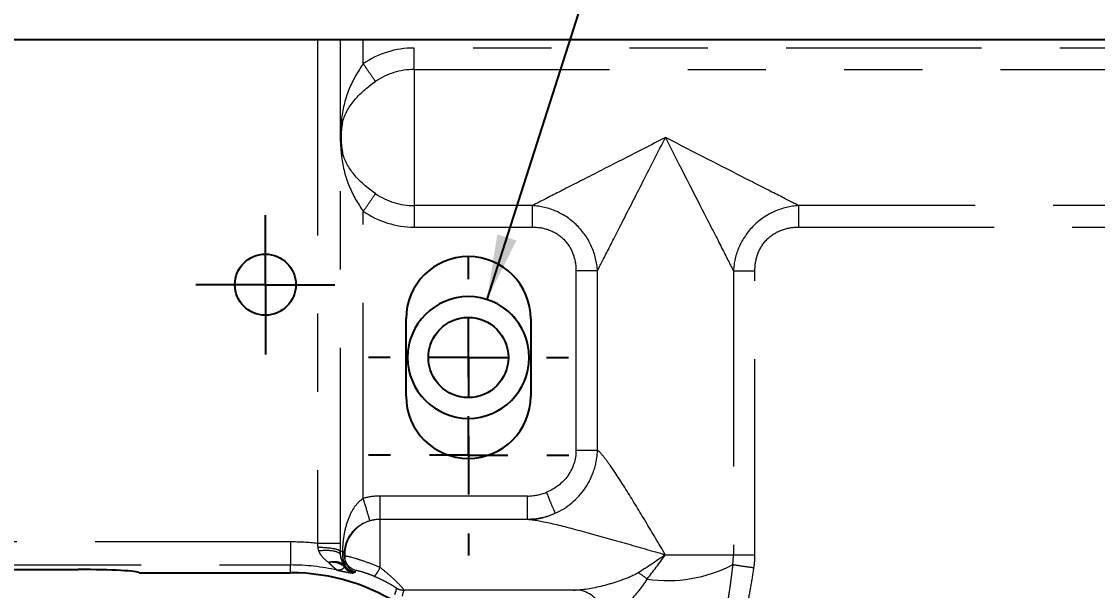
# Model space of a CAD drawing. Header units: inches. Extents: x 0.2 to 16.8, y 0.2 to 10.8.
# Drawn here: x 5.72 to 7.095, y 6.629 to 7.356 of the extents above; entities that cross this region are included whole.
import ezdxf

# ---------------------------------------------------------------- set-up
doc = ezdxf.new("R2010")
doc.units = ezdxf.units.IN
doc.header["$MEASUREMENT"] = 0
doc.linetypes.add('PHANTOM', pattern=[0.5, 0.25, -0.05, 0.05, -0.05, 0.05, -0.05])
doc.layers.add('FORMAT', color=7, linetype='Continuous')
doc.styles.add('SLDTEXTSTYLE0', font='TXT', dxfattribs={"width": 0.75})
doc.dimstyles.new('SLDDIMSTYLE1', dxfattribs={"dimtxt": 0.083333, "dimasz": 0.083333, "dimexe": 0, "dimexo": 0.0625, "dimgap": 0.020833, "dimtad": 0, "dimtih": 1, "dimtoh": 1, "dimdec": 4, "dimlfac": 2, "dimrnd": 1e-09, "dimzin": 4, "dimdsep": 46, "dimtxsty": 'SLDTEXTSTYLE0', "dimsah": 1, "dimcen": 0, "dimadec": 0, "dimazin": 1, "dimtol": 1, "dimtp": 0.0015, "dimtm": 0.0015, "dimtfac": 1, "dimtdec": 4, "dimtofl": 0, "dimtmove": 0, "dimatfit": 3, "dimfxl": 1, "dimfrac": 2, "dimtolj": 1, "dimarcsym": 0})
doc.dimstyles.new('SLDDIMSTYLE3', dxfattribs={"dimtxt": 0.083333, "dimasz": 0.083333, "dimexe": 0, "dimexo": 0.0625, "dimgap": 0.020833, "dimtad": 0, "dimtih": 1, "dimtoh": 1, "dimdec": 3, "dimlfac": 2, "dimrnd": 1e-09, "dimzin": 12, "dimdsep": 46, "dimtxsty": 'SLDTEXTSTYLE0', "dimsah": 1, "dimcen": 0, "dimadec": 0, "dimazin": 3, "dimtfac": 1, "dimtdec": 3, "dimtofl": 0, "dimtmove": 0, "dimatfit": 3, "dimfxl": 1, "dimfrac": 2, "dimtolj": 1, "dimtzin": 12, "dimarcsym": 0})
doc.dimstyles.new('SLDDIMSTYLE4', dxfattribs={"dimtxt": 0.083333, "dimasz": 0.083333, "dimexe": 0, "dimexo": 0.0625, "dimgap": 0.020833, "dimtad": 0, "dimtih": 1, "dimtoh": 1, "dimdec": 3, "dimlfac": 2, "dimrnd": 1e-09, "dimzin": 12, "dimdsep": 46, "dimtxsty": 'SLDTEXTSTYLE0', "dimsah": 1, "dimcen": 0, "dimadec": 0, "dimazin": 3, "dimtol": 1, "dimtp": 0.001, "dimtm": 0.001, "dimtfac": 1, "dimtdec": 3, "dimtofl": 0, "dimtmove": 0, "dimatfit": 3, "dimfxl": 1, "dimfrac": 2, "dimtolj": 1, "dimarcsym": 0})
doc.dimstyles.new('SLDDIMSTYLE6', dxfattribs={"dimtxt": 0.083333, "dimasz": 0.083333, "dimexe": 0, "dimexo": 0.0625, "dimgap": 0.020833, "dimtad": 2, "dimdec": 3, "dimlfac": 2, "dimrnd": 1e-09, "dimzin": 12, "dimdsep": 46, "dimtxsty": 'SLDTEXTSTYLE0', "dimsah": 1, "dimcen": 0.09, "dimadec": 0, "dimazin": 3, "dimtol": 1, "dimtp": 0.002, "dimtm": 0.002, "dimtfac": 1, "dimtdec": 3, "dimtofl": 0, "dimtmove": 0, "dimatfit": 3, "dimfxl": 1, "dimfrac": 2, "dimtolj": 1, "dimarcsym": 0})
doc.dimstyles.new('SLDDIMSTYLE9', dxfattribs={"dimtxt": 0.083333, "dimasz": 0.083333, "dimexe": 0, "dimexo": 0.0625, "dimgap": 0.020833, "dimtad": 2, "dimdec": 3, "dimlfac": 2, "dimrnd": 1e-09, "dimzin": 4, "dimdsep": 46, "dimtxsty": 'SLDTEXTSTYLE0', "dimsah": 1, "dimcen": 0.09, "dimadec": 0, "dimazin": 1, "dimtol": 1, "dimtp": 0.002, "dimtm": 0.002, "dimtfac": 1, "dimtdec": 3, "dimtofl": 0, "dimtmove": 0, "dimatfit": 3, "dimfxl": 1, "dimfrac": 2, "dimtolj": 1, "dimarcsym": 0})

# ---------------------------------------------------------------- blocks, each defined once
blk = doc.blocks.new('_D_1')
at = {"layer": 'FORMAT'}
for p, q in [((5.6101, 6.8232), (5.6101, 5.5108)), ((5.6101, 5.5108), (5.8601, 5.5108))]:
    blk.add_line(p, q, dxfattribs=at)
blk.add_solid([(5.6101, 6.8232), (5.5973, 6.7399), (5.6229, 6.7399)], dxfattribs=at)
at = {"layer": 'FORMAT', "attachment_point": 1, "style": 'SLDTEXTSTYLE0'}
for s, insert, char_height in [('%%c', (5.8601, 5.552), 0.08333), ('.1560', (5.9859, 5.552), 0.08333), ('±.0015 THRU', (6.2629, 5.552), 0.083333)]:
    blk.add_mtext(s, dxfattribs=dict(at, insert=insert, char_height=char_height))
blk = doc.blocks.new('_D_3')
at = {"layer": 'FORMAT'}
for p, q in [((6.3148, 7.0007), (6.4776, 7.5083)), ((6.4776, 7.5083), (6.7276, 7.5083))]:
    blk.add_line(p, q, dxfattribs=at)
blk.add_arc((6.291, 6.9267), 0.0778, 39.4738, 57.2574, dxfattribs=at)
blk.add_solid([(6.3148, 7.0007), (6.3524, 7.0762), (6.328, 7.084)], dxfattribs=at)
at = {"layer": 'FORMAT', "char_height": 0.08333, "attachment_point": 1, "style": 'SLDTEXTSTYLE0'}
for s, insert in [('%%c', (6.7276, 7.5495)), ('.311', (6.8533, 7.5495))]:
    blk.add_mtext(s, dxfattribs=dict(at, insert=insert))
blk = doc.blocks.new('_D_4')
at = {"layer": 'FORMAT'}
for p, q in [((5.0975, 7.0538), (5.3861, 7.5083)), ((5.3861, 7.5083), (5.6361, 7.5083))]:
    blk.add_line(p, q, dxfattribs=at)
blk.add_solid([(5.0975, 7.0538), (5.153, 7.1173), (5.1313, 7.131)], dxfattribs=at)
at = {"layer": 'FORMAT', "char_height": 0.08333, "attachment_point": 1, "style": 'SLDTEXTSTYLE0'}
for s, insert in [('%%c', (5.6361, 7.5495)), ('.376', (5.7618, 7.5495)), ('±.001', (5.9773, 7.5495))]:
    blk.add_mtext(s, dxfattribs=dict(at, insert=insert))
blk = doc.blocks.new('_D_6')
at = {"layer": 'FORMAT'}
for p, q in [((5.0471, 7.1684), (5.0471, 7.7512)), ((7.8333, 7.3741), (7.8333, 7.7512)), ((7.8333, 7.7012), (5.0471, 7.7012))]:
    blk.add_line(p, q, dxfattribs=at)
for points in [[(5.0471, 7.7012), (5.1304, 7.6884), (5.1304, 7.714)], [(7.8333, 7.7012), (7.75, 7.714), (7.75, 7.6884)]]:
    blk.add_solid(points, dxfattribs=at)
at = {"layer": 'FORMAT', "char_height": 0.08333, "attachment_point": 1, "style": 'SLDTEXTSTYLE0'}
for s, insert in [('5.572', (6.0569, 7.8086)), ('±.002', (6.3339, 7.8086))]:
    blk.add_mtext(s, dxfattribs=dict(at, insert=insert))
blk = doc.blocks.new('_D_7')
at = {"layer": 'FORMAT'}
for p, q in [((4.6453, 7.4179), (4.6453, 7.9649)), ((7.8333, 7.3741), (7.8333, 7.9649)), ((4.6453, 7.9149), (7.8333, 7.9149))]:
    blk.add_line(p, q, dxfattribs=at)
for points in [[(4.6453, 7.9149), (4.7287, 7.9021), (4.7287, 7.9277)], [(7.8333, 7.9149), (7.75, 7.9277), (7.75, 7.9021)]]:
    blk.add_solid(points, dxfattribs=at)
at = {"layer": 'FORMAT', "char_height": 0.08333, "attachment_point": 1, "style": 'SLDTEXTSTYLE0'}
for s, insert in [('6.376', (5.1687, 8.0223)), ('±.002', (5.4457, 8.0223))]:
    blk.add_mtext(s, dxfattribs=dict(at, insert=insert))
blk = doc.blocks.new('_D_10')
at = {"layer": 'FORMAT'}
for p, q in [((4.3333, 8.0402), (4.3333, 8.1624)), ((7.8333, 7.3741), (7.8333, 8.1624)), ((7.8333, 8.1124), (4.3333, 8.1124))]:
    blk.add_line(p, q, dxfattribs=at)
for points in [[(4.3333, 8.1124), (4.4167, 8.0996), (4.4167, 8.1252)], [(7.8333, 8.1124), (7.75, 8.1252), (7.75, 8.0996)]]:
    blk.add_solid(points, dxfattribs=at)
at = {"layer": 'FORMAT', "char_height": 0.08333, "attachment_point": 1, "style": 'SLDTEXTSTYLE0'}
for s, insert in [('7.000', (6.218, 8.2198)), ('±.002', (6.495, 8.2198))]:
    blk.add_mtext(s, dxfattribs=dict(at, insert=insert))
blk = doc.blocks.new('SW_CENTERMARKSYMBOL_1')
at = {"layer": 'FORMAT', "color": 0}
for p, q in [((0, 0.1), (0, 0.128)), ((0, 0), (0, 0.05)), ((-0.1, 0), (-0.128, 0)), ((0, 0), (-0.05, 0)), ((0, 0), (0, -0.05)), ((0, 0), (0.05, 0)), ((0.1, 0), (0.128, 0)), ((0, -0.1), (0, -0.128))]:
    blk.add_line(p, q, dxfattribs=at)
blk = doc.blocks.new('SW_CENTERMARKSYMBOL_5')
at = {"layer": 'FORMAT', "color": 0}
for p, q in [((0, 0.05), (0, 0.089)), ((0, 0), (0, 0.05)), ((-0.05, 0), (-0.089, 0)), ((0, 0), (-0.05, 0)), ((0, 0), (0, -0.05)), ((0, 0), (0.05, 0)), ((0.05, 0), (0.089, 0)), ((0, -0.05), (0, -0.089))]:
    blk.add_line(p, q, dxfattribs=at)
blk = doc.blocks.new('SW_CENTERMARKSYMBOL_7')
at = {"layer": 'FORMAT', "color": 0}
for p, q in [((0, 0.1), (0, 0.1278)), ((0, 0), (0, 0.05)), ((-0.1, 0), (-0.1278, 0)), ((0, 0), (-0.05, 0)), ((0, 0), (0, -0.05)), ((0, 0), (0.05, 0)), ((0.1, 0), (0.1278, 0)), ((0, -0.1), (0, -0.1278))]:
    blk.add_line(p, q, dxfattribs=at)

msp = doc.modelspace()

# ---------------------------------------------------------------- linework, layer by layer
at = {"color": 7, "linetype": 'Continuous', "lineweight": 25}
for p, q in [((6.09792, 7.332699), (4.711166, 7.332699)), ((6.127273, 7.332699), (6.09792, 7.332699)), ((6.156627, 7.332699), (6.127273, 7.332699)), ((7.686211, 7.332699), (6.156627, 7.332699)), ((6.211284, 6.877482), (6.211284, 6.975907)), ((6.370733, 6.975907), (6.370733, 6.877482)), ((6.132775, 6.676572), (6.132775, 6.674639)), ((6.132775, 6.674639), (6.132775, 6.67267)), ((5.622701, 6.655708), (5.792189, 6.655708)), ((5.86993, 6.651714), (5.869945, 6.651673)), ((5.869945, 6.651673), (6.063646, 6.651673)), ((6.063646, 6.651673), (6.063646, 6.651714))]:
    msp.add_line(p, q, dxfattribs=at)
at = {"color": 8, "linetype": 'PHANTOM', "lineweight": 18}
for p, q in [((6.09792, 7.332699), (6.09792, 6.689078)), ((6.127273, 7.207699), (6.127273, 7.332699)), ((6.156627, 7.301919), (6.156627, 7.332699)), ((6.221507, 7.294641), (6.221507, 7.322097)), ((7.697155, 7.322097), (6.221507, 7.322097)), ((6.221507, 7.294641), (6.221507, 7.120756)), ((6.221507, 7.294641), (7.697155, 7.294641)), ((6.127273, 6.689078), (6.127273, 7.207699)), ((6.156627, 6.746562), (6.156627, 7.113478)), ((6.372753, 7.120756), (6.221507, 7.120756)), ((6.221507, 7.120756), (6.221507, 7.093301)), ((7.688969, 7.120756), (6.713201, 7.120756)), ((6.221507, 7.093301), (6.372753, 7.093301)), ((6.713201, 7.093301), (7.688969, 7.093301)), ((6.428579, 7.037475), (6.428579, 6.808116)), ((6.456034, 6.808115), (6.456034, 7.037475)), ((6.629919, 7.037475), (6.629919, 6.674639)), ((6.657375, 6.674639), (6.657375, 7.037475)), ((6.366425, 6.7497), (6.178051, 6.7497)), ((6.178051, 6.719853), (6.178051, 6.720213)), ((6.178051, 6.720213), (6.366425, 6.720213)), ((6.178051, 6.658348), (6.178051, 6.719853)), ((6.368453, 6.719853), (6.178051, 6.719853)), ((6.063646, 6.691053), (5.622701, 6.691053)), ((6.063646, 6.691053), (6.063646, 6.661566)), ((6.127231, 6.679095), (6.129959, 6.679095)), ((6.129937, 6.677833), (6.129937, 6.675882)), ((6.542977, 6.674639), (6.629919, 6.674639)), ((6.629919, 6.674639), (6.657375, 6.674639)), ((5.622701, 6.661566), (6.063646, 6.661566)), ((6.063646, 6.651714), (6.063646, 6.661566)), ((5.86993, 6.651714), (6.063646, 6.651714)), ((6.146518, 6.652621), (6.146555, 6.654746)), ((6.430074, 6.629426), (6.208697, 6.629426))]:
    msp.add_line(p, q, dxfattribs=at)
at = {"color": 8, "linetype": 'PHANTOM', "lineweight": 18, "flags": 128}
for points in [[(6.132821, 6.672603), (6.132825, 6.671363), (6.132829, 6.670387)], [(6.199016, 6.631975), (6.197634, 6.627083), (6.196539, 6.623241)], [(6.206666, 6.621767), (6.207807, 6.626056), (6.208697, 6.629426)]]:
    msp.add_lwpolyline(points, dxfattribs=at)
at = {"color": 7, "linetype": 'Continuous', "lineweight": 25}
for centre, radius in [((6.031363, 7.019707), 0.039), ((6.291008, 6.926695), 0.051181)]:
    msp.add_circle(centre, radius, dxfattribs=at)
at = {"color": 8, "linetype": 'PHANTOM', "lineweight": 18}
for centre, radius, start, end in [((6.221507, 7.207699), 0.114398, 90, 124.551059), ((6.221507, 7.207699), 0.086942, 90, 124.551059), ((6.22176, 7.207699), 0.093629, 168.55329, 191.44671), ((6.221507, 7.207699), 0.086942, 235.448941, 270), ((6.221507, 7.207699), 0.114398, 235.448941, 270), ((6.17802, 6.674608), 0.045245, 89.960739, 179.960685), ((6.381959, 6.801874), 0.083125, 259.229173, 260.649309), ((6.063646, 6.392738), 0.298315, 83.402665, 90), ((6.177927, 6.674639), 0.045152, 180, 182.584152), ((6.542977, 6.674639), 0.086942, 351.717752, 0), ((6.542977, 6.674639), 0.114398, 351.717752, 0), ((6.063646, 6.392738), 0.268828, 77.23121, 90), ((6.109159, 6.643503), 0.028776, 33.548181, 37.189538), ((6.108541, 6.646586), 0.02858, 30.439965, 34.409654), ((6.546144, 6.819962), 0.178277, 261.423312, 297.699191), ((6.063646, 6.392738), 0.258976, 314.707729, 90), ((6.118353, 6.671734), 0.032613, 321.292719, 322.956609), ((6.463762, 6.204672), 0.426088, 94.534743, 95.157362)]:
    msp.add_arc(centre, radius, start, end, dxfattribs=at)
at = {"color": 7, "linetype": 'Continuous', "lineweight": 25}
for centre, radius, start, end in [((6.291008, 6.975907), 0.079724, 0, 180), ((6.291008, 6.926695), 0.077756, 90, 0), ((6.291008, 6.926695), 0.077756, 0, 90), ((6.291008, 6.877482), 0.079724, 180, 0), ((6.063646, 6.392738), 0.258935, 314.698683, 90)]:
    msp.add_arc(centre, radius, start, end, dxfattribs=at)
at = {"color": 8, "linetype": 'PHANTOM', "lineweight": 18}
for centre, major_axis, ratio, start_param, end_param in [((6.175351, 6.693279), (0.064226, 0.009484), 0.86598193, 1.40190143, 1.73697102), ((6.369424, 6.798263), (0.055038, 0.010315), 0.86222195, 4.49835936, 4.949484), ((6.146244, 6.679587), (0.002049, 0.024596), 0.65773176, 1.64550748, 1.69678838), ((6.152631, 6.679751), (0.003695, 0.029835), 0.65389522, 1.70686585, 1.75800694), ((6.145113, 6.666258), (-0.011195, 0.012301), 0.87614317, 1.34790488, 2.14974766), ((6.146703, 6.666256), (0.013754, -0.010416), 0.85791973, 4.31509103, 5.11077226)]:
    msp.add_ellipse(centre, major_axis=major_axis, ratio=ratio, start_param=start_param, end_param=end_param, dxfattribs=at)
at = {"color": 7, "linetype": 'Continuous', "lineweight": 25}
msp.add_ellipse((5.792189, 6.651633), major_axis=(0.077756, 0), ratio=0.05240778, start_param=0.01987572, end_param=1.57079633, dxfattribs=at)
at = {"color": 8, "linetype": 'PHANTOM', "lineweight": 18}
for points, knots in [([(6.156627, 7.301919), (6.149704, 7.292384), (6.143376, 7.281397), (6.133813, 7.258259), (6.130498, 7.245934), (6.128861, 7.232148)], [0, 0, 0, 0, 0.5, 0.5, 1, 1, 1, 1]), ([(6.129993, 7.22628), (6.132481, 7.236758), (6.137521, 7.246125), (6.152056, 7.263709), (6.161675, 7.27206), (6.172198, 7.279306)], [0, 0, 0, 0, 0.5, 0.5, 1, 1, 1, 1]), ([(6.128861, 7.232148), (6.128399, 7.228257), (6.128033, 7.224301), (6.127625, 7.218381), (6.12751, 7.21644), (6.127382, 7.213343), (6.127346, 7.212275), (6.127292, 7.210028), (6.127274, 7.208858), (6.127275, 7.207699)], [0, 0, 0, 0, 0.5, 0.5, 0.75, 0.75, 0.875, 0.875, 1, 1, 1, 1]), ([(6.129993, 7.189117), (6.129626, 7.190596), (6.129298, 7.192105), (6.128707, 7.195089), (6.128444, 7.196552), (6.127994, 7.199527), (6.127808, 7.201041), (6.127595, 7.203437), (6.127536, 7.204257), (6.127442, 7.205952), (6.127377, 7.207697), (6.12744, 7.209475), (6.127534, 7.211181), (6.127595, 7.211993), (6.127812, 7.214346), (6.128002, 7.215821), (6.128671, 7.220318), (6.129259, 7.223324), (6.129993, 7.22628)], [0, 0, 0, 0, 0.125, 0.125, 0.25, 0.25, 0.375, 0.375, 0.4375, 0.4375, 0.5, 0.5625, 0.5625, 0.625, 0.625, 0.75, 0.75, 1, 1, 1, 1]), ([(6.127275, 7.207699), (6.127275, 7.20654), (6.127293, 7.205393), (6.127348, 7.203164), (6.127383, 7.202085), (6.127509, 7.198933), (6.127621, 7.196943), (6.127896, 7.19303), (6.128058, 7.191104), (6.128424, 7.187179), (6.12863, 7.185194), (6.128861, 7.18325)], [0, 0, 0, 0, 0.125, 0.125, 0.25, 0.25, 0.5, 0.5, 0.75, 0.75, 1, 1, 1, 1]), ([(6.542977, 7.207699), (6.524762, 7.198396), (6.506548, 7.189093), (6.471731, 7.17131), (6.455138, 7.162835), (6.425003, 7.147444), (6.411478, 7.140536), (6.388716, 7.12891), (6.379456, 7.12418), (6.372753, 7.120756)], [0, 0, 0, 0, 0.25, 0.25, 0.5, 0.5, 0.75, 0.75, 1, 1, 1, 1]), ([(6.456034, 7.037475), (6.459458, 7.044178), (6.464188, 7.053438), (6.475814, 7.0762), (6.482722, 7.089725), (6.498113, 7.11986), (6.506588, 7.136453), (6.524371, 7.17127), (6.533674, 7.189484), (6.542977, 7.207699)], [0, 0, 0, 0, 0.25, 0.25, 0.5, 0.5, 0.75, 0.75, 1, 1, 1, 1]), ([(6.542977, 7.207699), (6.561583, 7.171269), (6.580152, 7.134914), (6.603228, 7.089732), (6.610139, 7.076202), (6.621767, 7.053435), (6.626495, 7.044178), (6.629919, 7.037475)], [0, 0, 0, 0, 0.5, 0.5, 0.75, 0.75, 1, 1, 1, 1]), ([(6.713201, 7.120756), (6.706498, 7.12418), (6.69724, 7.128908), (6.674474, 7.140536), (6.660943, 7.147447), (6.615762, 7.170524), (6.579406, 7.189092), (6.542977, 7.207699)], [0, 0, 0, 0, 0.25, 0.25, 0.5, 0.5, 1, 1, 1, 1]), ([(6.128861, 7.18325), (6.130497, 7.169464), (6.133774, 7.157234), (6.143418, 7.13392), (6.149704, 7.123013), (6.156627, 7.113478)], [0, 0, 0, 0, 0.5, 0.5, 1, 1, 1, 1]), ([(6.172198, 7.136091), (6.161675, 7.143338), (6.15212, 7.151627), (6.137462, 7.169346), (6.132481, 7.17864), (6.129993, 7.189117)], [0, 0, 0, 0, 0.5, 0.5, 1, 1, 1, 1]), ([(6.172198, 7.136091), (6.170972, 7.13431), (6.168797, 7.131151), (6.163285, 7.123147), (6.15996, 7.118318), (6.156627, 7.113478)], [0, 0, 0, 0, 0.5, 0.5, 1, 1, 1, 1]), ([(6.456034, 7.037475), (6.455426, 7.047872), (6.452902, 7.058378), (6.444231, 7.078065), (6.438036, 7.08724), (6.42246, 7.102754), (6.413204, 7.109099), (6.393565, 7.117754), (6.38315, 7.120148), (6.372753, 7.120756)], [0, 0, 0, 0, 0.25, 0.25, 0.5, 0.5, 0.75, 0.75, 1, 1, 1, 1]), ([(6.713201, 7.120756), (6.702804, 7.120148), (6.692298, 7.117624), (6.67261, 7.108953), (6.663436, 7.102758), (6.647921, 7.087183), (6.641577, 7.077926), (6.632922, 7.058287), (6.630528, 7.047872), (6.629919, 7.037475)], [0, 0, 0, 0, 0.25, 0.25, 0.5, 0.5, 0.75, 0.75, 1, 1, 1, 1]), ([(6.713201, 7.120756), (6.713201, 7.118594), (6.713201, 7.114759), (6.713201, 7.10504), (6.713201, 7.099177), (6.713201, 7.093301)], [0, 0, 0, 0, 0.5, 0.5, 1, 1, 1, 1]), ([(6.372753, 7.093301), (6.38013, 7.093301), (6.387541, 7.092125), (6.401331, 7.086949), (6.407723, 7.082884), (6.418176, 7.072496), (6.42213, 7.066147), (6.42731, 7.052318), (6.428579, 7.044852), (6.428579, 7.037475)], [0, 0, 0, 0, 0.25, 0.25, 0.5, 0.5, 0.75, 0.75, 1, 1, 1, 1]), ([(6.657375, 7.037475), (6.657375, 7.044852), (6.65855, 7.052263), (6.663726, 7.066053), (6.667792, 7.072445), (6.67818, 7.082898), (6.684528, 7.086852), (6.698358, 7.092032), (6.705823, 7.093301), (6.713201, 7.093301)], [0, 0, 0, 0, 0.25, 0.25, 0.5, 0.5, 0.75, 0.75, 1, 1, 1, 1]), ([(6.456034, 7.037475), (6.453872, 7.037475), (6.450037, 7.037475), (6.440318, 7.037475), (6.434455, 7.037475), (6.428579, 7.037475)], [0, 0, 0, 0, 0.5, 0.5, 1, 1, 1, 1]), ([(6.428579, 6.808116), (6.428579, 6.796533), (6.424862, 6.784932), (6.411361, 6.766233), (6.401707, 6.758969), (6.390996, 6.754558)], [0, 0, 0, 0, 0.5, 0.5, 1, 1, 1, 1]), ([(6.402083, 6.727637), (6.417171, 6.734365), (6.430624, 6.745535), (6.445078, 6.766694), (6.448926, 6.774515), (6.4543, 6.790948), (6.455832, 6.799548), (6.456034, 6.808115)], [0, 0, 0, 0, 0.5, 0.5, 0.75, 0.75, 1, 1, 1, 1]), ([(6.428579, 6.808116), (6.434454, 6.808116), (6.440318, 6.808116), (6.450037, 6.808116), (6.453872, 6.808116), (6.456034, 6.808116)], [0, 0, 0, 0, 0.5, 0.5, 1, 1, 1, 1]), ([(6.542977, 6.674639), (6.534633, 6.68866), (6.526208, 6.702817), (6.509745, 6.7302), (6.501664, 6.743498), (6.486198, 6.768225), (6.47886, 6.779582), (6.469054, 6.793487), (6.465993, 6.79758), (6.460492, 6.804179), (6.458053, 6.806681), (6.456039, 6.808114)], [0, 0, 0, 0, 0.25, 0.25, 0.5, 0.5, 0.75, 0.75, 0.875, 0.875, 1, 1, 1, 1]), ([(6.156627, 6.746562), (6.152678, 6.744198), (6.148969, 6.740569), (6.142498, 6.731685), (6.139764, 6.726452), (6.135267, 6.714918), (6.133488, 6.70869), (6.131564, 6.698393), (6.131048, 6.694791), (6.130278, 6.687192), (6.130028, 6.683204), (6.129959, 6.679095)], [0, 0, 0, 0, 0.25, 0.25, 0.5, 0.5, 0.75, 0.75, 0.875, 0.875, 1, 1, 1, 1]), ([(6.165084, 6.71831), (6.164976, 6.71867), (6.164019, 6.721867), (6.160901, 6.732285), (6.158773, 6.739393), (6.156627, 6.746562)], [0, 0, 0, 0, 0.5, 0.5, 1, 1, 1, 1]), ([(6.178051, 6.720213), (6.178051, 6.720604), (6.178051, 6.723948), (6.178051, 6.734818), (6.178051, 6.742227), (6.178051, 6.7497)], [0, 0, 0, 0, 0.5, 0.5, 1, 1, 1, 1]), ([(6.366425, 6.720213), (6.366425, 6.720408), (6.366425, 6.72132), (6.366425, 6.724449), (6.366425, 6.726664), (6.366425, 6.732085), (6.366425, 6.735288), (6.366425, 6.742228), (6.366425, 6.745963), (6.366425, 6.7497)], [0, 0, 0, 0, 0.25, 0.25, 0.5, 0.5, 0.75, 0.75, 1, 1, 1, 1]), ([(6.402083, 6.727637), (6.401644, 6.728702), (6.400264, 6.732054), (6.396239, 6.741826), (6.393626, 6.748172), (6.390996, 6.754558)], [0, 0, 0, 0, 0.5, 0.5, 1, 1, 1, 1]), ([(6.132801, 6.678097), (6.132885, 6.680583), (6.133187, 6.682978), (6.134119, 6.687527), (6.134744, 6.689675), (6.137073, 6.695804), (6.139226, 6.699491), (6.14467, 6.706327), (6.14798, 6.709429), (6.155813, 6.71471), (6.160303, 6.716877), (6.165084, 6.71831)], [0, 0, 0, 0, 0.125, 0.125, 0.25, 0.25, 0.5, 0.5, 0.75, 0.75, 1, 1, 1, 1]), ([(6.368453, 6.719853), (6.37527, 6.719474), (6.386128, 6.717355), (6.411903, 6.71131), (6.426724, 6.707423), (6.450306, 6.701001), (6.458405, 6.698755), (6.474836, 6.694152), (6.48318, 6.691789), (6.508505, 6.684573), (6.525825, 6.679582), (6.542977, 6.674639)], [0, 0, 0, 0, 0.25, 0.25, 0.5, 0.5, 0.625, 0.625, 0.75, 0.75, 1, 1, 1, 1]), ([(6.127273, 6.689078), (6.126494, 6.689078), (6.122997, 6.689078), (6.11226, 6.689078), (6.105116, 6.689078), (6.09792, 6.689078)], [0, 0, 0, 0, 0.5, 0.5, 1, 1, 1, 1]), ([(6.127231, 6.679095), (6.126565, 6.6803), (6.123195, 6.681504), (6.112661, 6.683289), (6.105595, 6.683887), (6.098422, 6.684022)], [0, 0, 0, 0, 0.5, 0.5, 1, 1, 1, 1]), ([(6.127479, 6.674692), (6.126776, 6.676767), (6.123448, 6.678431), (6.113337, 6.680202), (6.106465, 6.68027), (6.099484, 6.67952)], [0, 0, 0, 0, 0.5, 0.5, 1, 1, 1, 1]), ([(6.099484, 6.67952), (6.10054, 6.676807), (6.10228, 6.674174), (6.106661, 6.66928), (6.10931, 6.667005), (6.112267, 6.664871)], [0, 0, 0, 0, 0.5, 0.5, 1, 1, 1, 1]), ([(6.132083, 6.660897), (6.130963, 6.662785), (6.129971, 6.664875), (6.12838, 6.669491), (6.127777, 6.672032), (6.127479, 6.674692)], [0, 0, 0, 0, 0.5, 0.5, 1, 1, 1, 1]), ([(6.129937, 6.675882), (6.129951, 6.675077), (6.129977, 6.673601), (6.130152, 6.671649), (6.13035, 6.670132), (6.130537, 6.669023), (6.130679, 6.668296), (6.130885, 6.667315), (6.131196, 6.666024), (6.131606, 6.664514), (6.131961, 6.663305), (6.132067, 6.662926), (6.13212, 6.662736)], [0, 0, 0, 0, 0.14159398, 0.25958188, 0.35469009, 0.42698546, 0.47601953, 0.50122346, 0.6288744, 0.75448135, 0.87731653, 1, 1, 1, 1]), ([(6.178051, 6.658348), (6.172579, 6.660695), (6.166857, 6.662952), (6.156018, 6.666882), (6.150907, 6.668542), (6.137984, 6.672351), (6.132819, 6.673265), (6.132821, 6.672603)], [0, 0, 0, 0, 0.25, 0.25, 0.5, 0.5, 1, 1, 1, 1]), ([(6.132083, 6.660897), (6.131726, 6.661274), (6.131035, 6.662006), (6.129844, 6.662922), (6.128626, 6.663672), (6.127401, 6.664264), (6.126197, 6.664722), (6.125036, 6.665066), (6.12303, 6.665527), (6.120068, 6.66584), (6.116127, 6.665658), (6.113508, 6.665124), (6.112267, 6.664871)], [0, 0, 0, 0, 0.08822991, 0.17091554, 0.24799391, 0.31944095, 0.38526583, 0.44550597, 0.50022312, 0.68388045, 0.85018371, 1, 1, 1, 1]), ([(6.112267, 6.664871), (6.112873, 6.664216), (6.114088, 6.662903), (6.115943, 6.661122), (6.117743, 6.659491), (6.11942, 6.658052), (6.120889, 6.656831), (6.12205, 6.655871), (6.122872, 6.655176), (6.122999, 6.655003), (6.123062, 6.654918)], [0, 0, 0, 0, 0.13445403, 0.26975567, 0.40352169, 0.53361254, 0.65892898, 0.77780647, 0.89069473, 1, 1, 1, 1]), ([(6.132128, 6.659411), (6.131646, 6.657861), (6.130835, 6.656722), (6.128745, 6.655577), (6.127896, 6.655296), (6.125829, 6.654903), (6.124648, 6.654738), (6.123062, 6.654918)], [0, 0, 0, 0, 0.5, 0.5, 0.75, 0.75, 1, 1, 1, 1]), ([(6.132829, 6.670387), (6.132887, 6.669082), (6.132846, 6.667606), (6.132842, 6.665165), (6.132841, 6.664321), (6.132995, 6.662436), (6.133129, 6.661464), (6.133181, 6.661065)], [0, 0, 0, 0, 0.5, 0.5, 0.75, 0.75, 1, 1, 1, 1]), ([(6.629012, 6.662115), (6.628559, 6.658242), (6.627409, 6.648425), (6.625028, 6.630826), (6.621402, 6.607781), (6.616177, 6.580315), (6.609011, 6.549942), (6.599646, 6.518977), (6.588487, 6.491709), (6.576375, 6.471191), (6.565026, 6.458361), (6.555644, 6.452135), (6.548441, 6.449732), (6.542606, 6.44905), (6.535986, 6.449962), (6.528114, 6.453309), (6.520328, 6.459369), (6.513613, 6.466847), (6.508829, 6.473437), (6.502236, 6.483777), (6.493357, 6.501368), (6.483358, 6.528205), (6.476061, 6.554026), (6.471576, 6.573081), (6.469106, 6.584569), (6.467946, 6.590422), (6.46736, 6.59338)], [0, 0, 0, 0, 0.02845061, 0.07209917, 0.12955541, 0.19861876, 0.27601087, 0.357082, 0.43435552, 0.49029104, 0.52995335, 0.55817236, 0.57095687, 0.58488614, 0.60052197, 0.61898362, 0.64647159, 0.67159132, 0.69202429, 0.70574288, 0.7609439, 0.83523514, 0.91429352, 0.95648046, 0.97800487, 1, 1, 1, 1]), ([(6.629012, 6.662115), (6.631152, 6.661804), (6.634947, 6.661251), (6.644565, 6.659851), (6.650367, 6.659007), (6.656181, 6.65816)], [0, 0, 0, 0, 0.5, 0.5, 1, 1, 1, 1]), ([(6.123062, 6.654918), (6.12553, 6.65442), (6.127782, 6.653964), (6.131774, 6.653164), (6.133527, 6.652819), (6.138174, 6.651932), (6.140479, 6.651541), (6.142218, 6.651317)], [0, 0, 0, 0, 0.25, 0.25, 0.5, 0.5, 1, 1, 1, 1]), ([(6.144384, 6.652088), (6.144446, 6.652169), (6.144699, 6.652191), (6.145245, 6.652219), (6.145523, 6.652231), (6.146215, 6.652314), (6.146515, 6.65242), (6.146518, 6.652621)], [0, 0, 0, 0, 0.25, 0.25, 0.5, 0.5, 1, 1, 1, 1]), ([(6.146555, 6.654746), (6.146562, 6.655118), (6.149293, 6.654659), (6.156119, 6.652671), (6.158818, 6.651801), (6.164539, 6.649734), (6.167559, 6.648544), (6.170445, 6.647304)], [0, 0, 0, 0, 0.5, 0.5, 0.75, 0.75, 1, 1, 1, 1]), ([(6.170445, 6.647304), (6.173598, 6.64595), (6.176699, 6.644537), (6.182708, 6.641637), (6.185631, 6.640142), (6.191118, 6.637163), (6.193656, 6.635694), (6.197662, 6.633176), (6.19907, 6.632168), (6.199016, 6.631975)], [0, 0, 0, 0, 0.25, 0.25, 0.5, 0.5, 0.75, 0.75, 1, 1, 1, 1]), ([(6.208697, 6.629426), (6.208748, 6.62977), (6.207233, 6.631661), (6.202932, 6.636403), (6.200209, 6.639175), (6.194325, 6.644801), (6.191192, 6.647628), (6.184752, 6.653112), (6.181428, 6.655785), (6.178051, 6.658348)], [0, 0, 0, 0, 0.25, 0.25, 0.5, 0.5, 0.75, 0.75, 1, 1, 1, 1]), ([(6.508217, 6.651663), (6.502514, 6.648174), (6.495662, 6.645336), (6.48172, 6.640323), (6.474727, 6.638109), (6.454201, 6.632419), (6.440963, 6.629859), (6.430074, 6.629426)], [0, 0, 0, 0, 0.25, 0.25, 0.5, 0.5, 1, 1, 1, 1]), ([(6.443481, 6.587439), (6.444387, 6.583874), (6.446157, 6.576914), (6.448988, 6.566789), (6.451852, 6.557212), (6.454752, 6.548176), (6.457674, 6.539668), (6.460607, 6.531677), (6.46354, 6.524188), (6.466464, 6.517186), (6.469369, 6.510655), (6.472248, 6.504579), (6.475092, 6.498936), (6.477891, 6.493707), (6.48064, 6.488871), (6.483331, 6.484407), (6.485957, 6.480296), (6.488515, 6.476518), (6.490997, 6.473054), (6.495046, 6.467715), (6.50082, 6.460926), (6.5087, 6.453393), (6.516707, 6.447419), (6.524768, 6.443054), (6.53285, 6.440282), (6.54093, 6.439098), (6.549024, 6.439512), (6.554548, 6.440857), (6.557772, 6.441969), (6.558945, 6.442404), (6.560517, 6.443039), (6.562487, 6.443919), (6.56485, 6.445102), (6.567602, 6.446654), (6.570738, 6.448652), (6.574247, 6.451183), (6.578118, 6.454345), (6.582335, 6.458243), (6.586881, 6.462992), (6.591729, 6.468713), (6.596853, 6.475536), (6.602216, 6.483598), (6.607776, 6.493039), (6.613479, 6.504002), (6.619275, 6.516613), (6.625106, 6.530985), (6.630907, 6.54722), (6.636599, 6.565406), (6.642103, 6.585615), (6.647306, 6.607901), (6.652167, 6.632285), (6.654809, 6.649316), (6.656181, 6.65816)], [0, 0, 0, 0, 0.02453942, 0.04791078, 0.07013317, 0.09122879, 0.11122257, 0.130142, 0.14801678, 0.16487856, 0.18076069, 0.19569915, 0.20973532, 0.2229111, 0.23526738, 0.246844, 0.25767961, 0.26781161, 0.27727602, 0.28610741, 0.31251834, 0.33663681, 0.35868672, 0.3789767, 0.39754594, 0.41540265, 0.43312265, 0.45128783, 0.45310187, 0.45587545, 0.45963332, 0.46441228, 0.47026393, 0.47725765, 0.48548347, 0.4950545, 0.50610867, 0.51880973, 0.53334722, 0.54993578, 0.56881371, 0.59024119, 0.61449812, 0.64187826, 0.67265156, 0.70705996, 0.74532449, 0.78763929, 0.8341654, 0.88502479, 0.94029433, 1, 1, 1, 1]), ([(6.46736, 6.593379), (6.474686, 6.596077), (6.483534, 6.602538), (6.497232, 6.615332), (6.501899, 6.620131), (6.511192, 6.63073), (6.515754, 6.636608), (6.519557, 6.643678)], [0, 0, 0, 0, 0.5, 0.5, 0.75, 0.75, 1, 1, 1, 1])]:
    msp.add_open_spline(points, degree=3, knots=knots, dxfattribs=at)
for points in [[(6.172198, 7.279306), (6.170972, 7.281087), (6.166615, 7.287415), (6.15996, 7.29708), (6.156627, 7.301919)], [(6.129993, 7.22628), (6.13022, 7.228153), (6.129834, 7.23015), (6.128861, 7.232148)], [(6.129993, 7.189117), (6.13022, 7.187244), (6.129834, 7.185247), (6.128861, 7.18325)], [(6.372753, 7.120756), (6.372753, 7.118594), (6.372753, 7.110911), (6.372753, 7.099177), (6.372753, 7.093301)], [(6.629919, 7.037475), (6.632081, 7.037475), (6.639764, 7.037475), (6.651499, 7.037475), (6.657375, 7.037475)], [(6.165084, 6.71831), (6.169284, 6.71957), (6.173667, 6.720213), (6.178051, 6.720213)], [(6.366425, 6.720213), (6.37867, 6.720268), (6.390865, 6.722803), (6.402083, 6.727637)], [(6.368453, 6.719853), (6.379975, 6.720044), (6.391492, 6.722709), (6.402083, 6.727637)], [(6.09792, 6.689078), (6.09811, 6.687384), (6.098275, 6.685691), (6.098422, 6.684022)], [(6.127231, 6.679095), (6.127257, 6.682391), (6.127273, 6.685734), (6.127273, 6.689078)], [(6.098422, 6.684022), (6.098556, 6.682509), (6.098909, 6.680999), (6.099484, 6.67952)], [(6.127479, 6.674692), (6.12729, 6.676123), (6.127207, 6.6776), (6.127231, 6.679095)], [(6.13212, 6.662737), (6.129729, 6.666322), (6.12813, 6.670434), (6.127479, 6.674692)], [(6.132775, 6.676572), (6.132775, 6.677003), (6.131783, 6.677444), (6.129937, 6.677833)], [(6.132775, 6.67267), (6.132775, 6.673776), (6.131798, 6.674882), (6.129937, 6.675882)], [(6.132801, 6.678097), (6.132804, 6.678408), (6.131825, 6.678751), (6.129959, 6.679095)], [(6.542977, 6.674639), (6.531322, 6.666654), (6.519599, 6.658627), (6.508217, 6.651663)], [(6.519557, 6.643678), (6.527226, 6.653063), (6.535124, 6.66388), (6.542977, 6.674639)], [(6.132128, 6.659411), (6.127643, 6.663494), (6.120228, 6.665533), (6.112267, 6.664871)], [(6.13212, 6.662736), (6.132111, 6.662098), (6.132099, 6.661486), (6.132083, 6.660897)], [(6.133142, 6.659406), (6.133072, 6.659323), (6.132728, 6.659327), (6.132128, 6.659411)], [(6.132827, 6.670392), (6.132793, 6.671144), (6.132775, 6.671903), (6.132775, 6.67267)], [(6.146555, 6.654746), (6.142739, 6.65595), (6.135879, 6.660754), (6.133001, 6.668612), (6.132821, 6.672603)], [(6.132829, 6.670387), (6.133024, 6.666417), (6.135906, 6.65861), (6.142725, 6.653828), (6.146518, 6.652621)], [(6.133181, 6.661065), (6.133174, 6.66049), (6.13316, 6.659938), (6.133142, 6.659406)], [(6.144384, 6.652088), (6.139709, 6.653548), (6.135625, 6.656821), (6.133181, 6.661065)], [(6.142218, 6.651317), (6.143153, 6.651197), (6.143692, 6.651201), (6.143803, 6.65134)], [(6.170445, 6.647304), (6.171061, 6.647263), (6.1732, 6.649353), (6.176432, 6.655064), (6.178051, 6.658348)], [(6.519557, 6.643678), (6.5159, 6.646628), (6.512059, 6.649332), (6.508217, 6.651663)], [(6.199016, 6.631975), (6.201953, 6.630315), (6.205323, 6.629428), (6.208697, 6.629426)], [(6.461761, 6.607808), (6.454924, 6.620584), (6.442595, 6.628994), (6.430074, 6.629426)]]:
    msp.add_open_spline(points, degree=3, dxfattribs=at)

# ---------------------------------------------------------------- block references
at = {"layer": 'FORMAT'}
for name, p in [('SW_CENTERMARKSYMBOL_5', (6.031363, 7.019707)), ('SW_CENTERMARKSYMBOL_7', (6.291008, 6.926695)), ('SW_CENTERMARKSYMBOL_1', (6.291281, 6.801699))]:
    msp.add_blockref(name, p, dxfattribs=at)

# ---------------------------------------------------------------- dimensions: what is measured, and where the dimension line sits
for base, p1, p2, dimstyle, picture, middle in [((4.333331, 8.11242), (7.833331, 7.324136), (4.333331, 7.990179), 'SLDDIMSTYLE9', '_D_10', (6.494687, 8.11242)), ((7.833331, 7.914915), (4.645339, 7.367935), (7.833331, 7.324136), 'SLDDIMSTYLE6', '_D_7', (5.445412, 7.914915)), ((5.047111, 7.701186), (7.833331, 7.324136), (5.047111, 7.118431), 'SLDDIMSTYLE6', '_D_6', (6.33359, 7.701186))]:
    dim = msp.add_linear_dim(base=base, p1=p1, p2=p2, dimstyle=dimstyle, dxfattribs=at)
    dim.commit()
    dim.dimension.update_dxf_attribs({"geometry": picture, "text_midpoint": middle, "dimtype": 160})
for p1, p2, dimstyle, picture, middle in [((4.996728, 6.895073), (5.097493, 7.053789), 'SLDDIMSTYLE4', '_D_4', (5.944856, 7.508304)), ((6.26726, 6.852654), (6.314757, 7.000735), 'SLDDIMSTYLE3', '_D_3', (6.898169, 7.508304))]:
    dim = msp.add_diameter_dim_2p(p1=p1, p2=p2, dimstyle=dimstyle, dxfattribs=at)
    dim.commit()
    dim.dimension.update_dxf_attribs({"geometry": picture, "text_midpoint": middle, "dimtype": 163})
dim = msp.add_diameter_dim_2p(p1=(5.610103, 6.901226), p2=(5.610103, 6.823226), text='<> THRU', dimstyle='SLDDIMSTYLE1', dxfattribs=at)
dim.commit()
dim.dimension.update_dxf_attribs({"geometry": '_D_1', "text_midpoint": (6.377549, 5.510827), "dimtype": 163})

doc.saveas('drawing.dxf')
